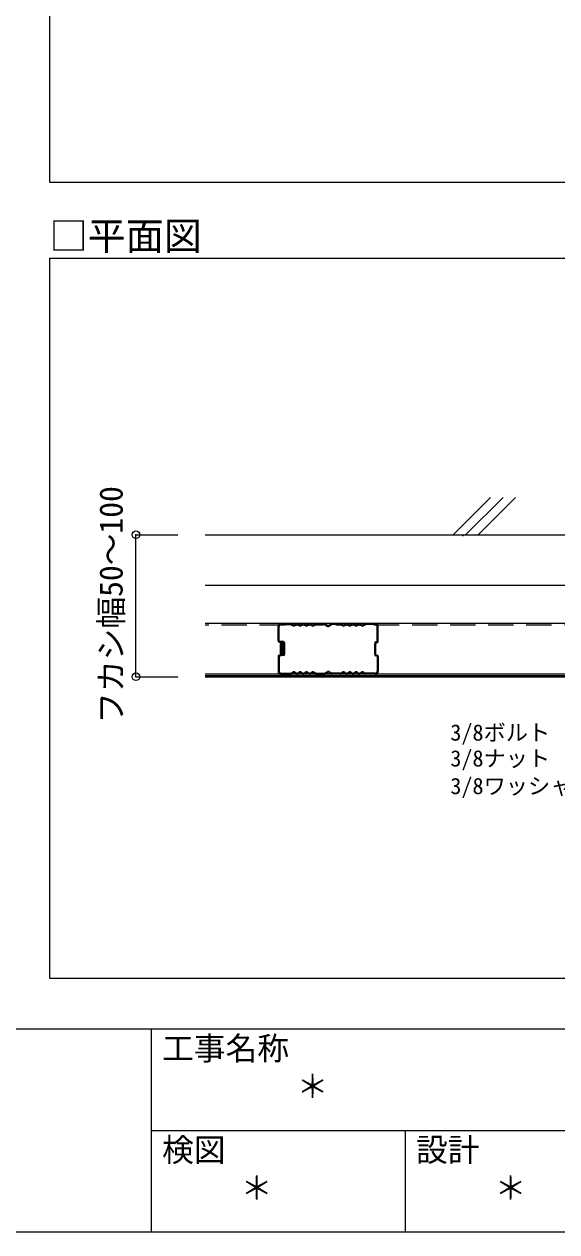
# Model space of a CAD drawing. Units: millimetres on the paper, enlarged 8 times, with parts at other scales. Extents: x -1560 to 1560, y -1077 to 1060.
# Drawn here: x 0 to 336, y -1060 to -298 of the extents above; entities that cross this region are included whole.
import ezdxf
from ezdxf.enums import TextEntityAlignment as Align

# ---------------------------------------------------------------- set-up
doc = ezdxf.new("R2010")
doc.units = ezdxf.units.MM
doc.header["$LTSCALE"] = 8
doc.header["$PDMODE"] = 32
doc.header["$PDSIZE"] = 4.8
doc.linetypes.add('DASHED2', pattern=[3, 2, -1])
for name, color, linetype, lineweight in [('3-1_吊り材', 7, 'Continuous', 18), ('3-4_ブレース・補強材', 4, 'Continuous', 9), ('3-5_寸法', 4, 'Continuous', 9), ('3-6_文字', 7, 'Continuous', 18), ('F-3_野縁', 3, 'Continuous', 18)]:
    doc.layers.add(name, color=color, linetype=linetype, lineweight=lineweight)
doc.layers.add('F-6_文字', color=7, linetype='Continuous')
doc.styles.add('ＭＳ ゴシック', font='')
doc.styles.get('ＭＳ ゴシック').set_extended_font_data('MS Gothic')

msp = doc.modelspace()

# ---------------------------------------------------------------- linework, layer by layer
at = {"layer": '3-1_吊り材'}
for p, q in [((113.956, -620.341), (753.956, -620.341)), ((753.956, -652.341), (113.956, -652.341)), ((763.414, -676.341), (113.956, -676.341)), ((161.876, -676.372), (167.956, -676.372)), ((161.876, -677.06), (167.956, -677.06)), ((168.03, -677.078), (169.565, -677.876)), ((168.347, -676.468), (169.882, -677.266)), ((170.03, -677.266), (171.565, -676.468)), ((170.347, -677.876), (171.882, -677.078)), ((172.03, -677.078), (173.565, -677.876)), ((172.347, -676.468), (173.882, -677.266)), ((174.03, -677.266), (175.565, -676.468)), ((174.347, -677.876), (175.882, -677.078)), ((176.03, -677.078), (177.565, -677.876)), ((176.347, -676.468), (177.882, -677.266)), ((178.03, -677.266), (179.565, -676.468)), ((178.347, -677.876), (179.882, -677.078)), ((180.03, -677.078), (181.565, -677.876)), ((180.347, -676.468), (181.882, -677.266)), ((182.03, -677.266), (183.565, -676.468)), ((182.347, -677.876), (183.882, -677.078)), ((183.956, -676.372), (189.156, -676.372)), ((183.956, -677.06), (189.156, -677.06)), ((189.236, -677.082), (191.131, -678.178)), ((189.581, -676.486), (191.476, -677.583)), ((191.636, -677.583), (193.531, -676.486)), ((193.876, -677.082), (191.981, -678.178)), ((199.156, -676.372), (193.956, -676.372)), ((199.156, -677.06), (193.956, -677.06)), ((199.23, -677.078), (200.765, -677.876)), ((199.547, -676.468), (201.082, -677.266)), ((201.23, -677.266), (202.765, -676.468)), ((201.547, -677.876), (203.082, -677.078)), ((203.23, -677.078), (204.765, -677.876)), ((203.547, -676.468), (205.082, -677.266)), ((205.23, -677.266), (206.765, -676.468)), ((205.547, -677.876), (207.082, -677.078)), ((207.23, -677.078), (208.765, -677.876)), ((207.547, -676.468), (209.082, -677.266)), ((209.23, -677.266), (210.765, -676.468)), ((209.547, -677.876), (211.082, -677.078)), ((211.23, -677.078), (212.765, -677.876)), ((211.547, -676.468), (213.082, -677.266)), ((213.23, -677.266), (214.765, -676.468)), ((213.547, -677.876), (215.082, -677.078)), ((221.236, -676.372), (215.156, -676.372)), ((221.236, -677.06), (215.156, -677.06)), ((159.956, -687.068), (159.956, -678.292)), ((160.644, -687.068), (160.644, -678.292)), ((222.468, -687.498), (222.468, -678.292)), ((223.156, -687.498), (223.156, -678.292)), ((161.124, -687.548), (162.588, -687.548)), ((161.124, -688.236), (162.588, -688.236)), ((161.556, -695.858), (161.556, -689.268)), ((162.244, -689.26), (162.932, -689.26)), ((162.244, -695.858), (162.244, -689.268)), ((162.932, -695.468), (162.932, -689.268)), ((164.308, -695.476), (164.308, -689.268)), ((220.868, -695.85), (220.868, -688.894)), ((222.274, -687.758), (221.552, -687.975)), ((221.556, -695.85), (221.556, -688.894)), ((221.75, -688.634), (222.472, -688.417)), ((159.956, -697.254), (159.956, -706.452)), ((160.64, -696.335), (161.362, -696.118)), ((160.644, -697.254), (160.644, -706.452)), ((161.56, -696.777), (160.838, -696.994)), ((222.274, -696.986), (221.552, -696.769)), ((221.75, -696.11), (222.472, -696.327)), ((222.468, -697.246), (222.468, -706.452)), ((223.156, -697.246), (223.156, -706.452)), ((161.876, -707.684), (167.956, -707.684)), ((168.03, -707.666), (169.565, -706.868)), ((168.347, -708.276), (169.882, -707.478)), ((170.03, -707.478), (171.565, -708.276)), ((170.347, -706.868), (171.882, -707.666)), ((172.03, -707.666), (173.565, -706.868)), ((172.347, -708.276), (173.882, -707.478)), ((174.03, -707.478), (175.565, -708.276)), ((174.347, -706.868), (175.882, -707.666)), ((176.03, -707.666), (177.565, -706.868)), ((176.347, -708.276), (177.882, -707.478)), ((178.03, -707.478), (179.565, -708.276)), ((178.347, -706.868), (179.882, -707.666)), ((180.03, -707.666), (181.565, -706.868)), ((180.347, -708.276), (181.882, -707.478)), ((182.03, -707.478), (183.565, -708.276)), ((182.347, -706.868), (183.882, -707.666)), ((183.956, -707.684), (189.156, -707.684)), ((189.236, -707.663), (191.131, -706.566)), ((189.581, -708.258), (191.476, -707.162)), ((191.636, -707.162), (193.531, -708.258)), ((193.876, -707.663), (191.981, -706.566)), ((199.156, -707.684), (193.956, -707.684)), ((199.23, -707.666), (200.765, -706.868)), ((199.547, -708.276), (201.082, -707.478)), ((201.23, -707.478), (202.765, -708.276)), ((201.547, -706.868), (203.082, -707.666)), ((203.23, -707.666), (204.765, -706.868)), ((203.547, -708.276), (205.082, -707.478)), ((205.23, -707.478), (206.765, -708.276)), ((205.547, -706.868), (207.082, -707.666)), ((207.23, -707.666), (208.765, -706.868)), ((207.547, -708.276), (209.082, -707.478)), ((209.23, -707.478), (210.765, -708.276)), ((209.547, -706.868), (211.082, -707.666)), ((211.23, -707.666), (212.765, -706.868)), ((211.547, -708.276), (213.082, -707.478)), ((213.23, -707.478), (214.765, -708.276)), ((213.547, -706.868), (215.082, -707.666)), ((221.236, -707.684), (215.156, -707.684)), ((161.876, -708.372), (167.956, -708.372)), ((183.956, -708.372), (189.156, -708.372)), ((199.156, -708.372), (193.956, -708.372)), ((221.236, -708.372), (215.156, -708.372))]:
    msp.add_line(p, q, dxfattribs=at)
msp.add_lwpolyline([(162.932, -695.468), (163.62, -695.468), (163.62, -689.268)], dxfattribs=at)
for centre, radius, start, end in [((161.876, -678.292), 1.92, 90, 180), ((161.876, -678.292), 1.232, 90, 180), ((167.956, -677.22), 0.848, 62.52154, 90), ((167.956, -677.22), 0.16, 62.52154, 90), ((169.956, -677.124), 0.848, 242.52154, 297.47846), ((169.956, -677.124), 0.16, 242.52154, 297.47846), ((171.956, -677.22), 0.848, 90, 117.47846), ((171.956, -677.22), 0.16, 90, 117.47846), ((171.956, -677.22), 0.848, 62.52154, 90), ((171.956, -677.22), 0.16, 62.52154, 90), ((173.956, -677.124), 0.848, 242.52154, 297.47846), ((173.956, -677.124), 0.16, 242.52154, 297.47846), ((175.956, -677.22), 0.848, 90, 117.47846), ((175.956, -677.22), 0.16, 90, 117.47846), ((175.956, -677.22), 0.848, 62.52154, 90), ((175.956, -677.22), 0.16, 62.52154, 90), ((177.956, -677.124), 0.848, 242.52154, 297.47846), ((177.956, -677.124), 0.16, 242.52154, 297.47846), ((179.956, -677.22), 0.848, 90, 117.47846), ((179.956, -677.22), 0.16, 90, 117.47846), ((179.956, -677.22), 0.848, 62.52154, 90), ((179.956, -677.22), 0.16, 62.52154, 90), ((181.956, -677.124), 0.848, 242.52154, 297.47846), ((181.956, -677.124), 0.16, 242.52154, 297.47846), ((183.956, -677.22), 0.848, 90, 117.47846), ((183.956, -677.22), 0.16, 90, 117.47846), ((189.156, -677.22), 0.848, 59.94794, 90), ((189.156, -677.22), 0.16, 59.94794, 90), ((191.556, -677.444), 0.16, 239.94794, 300.05206), ((193.956, -677.22), 0.848, 90, 120.05206), ((193.956, -677.22), 0.16, 90, 120.05206), ((199.156, -677.22), 0.848, 62.52154, 90), ((199.156, -677.22), 0.16, 62.52154, 90), ((201.156, -677.124), 0.848, 242.52154, 297.47846), ((201.156, -677.124), 0.16, 242.52154, 297.47846), ((203.156, -677.22), 0.848, 90, 117.47846), ((203.156, -677.22), 0.16, 90, 117.47846), ((203.156, -677.22), 0.848, 62.52154, 90), ((203.156, -677.22), 0.16, 62.52154, 90), ((205.156, -677.124), 0.848, 242.52154, 297.47846), ((205.156, -677.124), 0.16, 242.52154, 297.47846), ((207.156, -677.22), 0.848, 90, 117.47846), ((207.156, -677.22), 0.16, 90, 117.47846), ((207.156, -677.22), 0.848, 62.52154, 90), ((207.156, -677.22), 0.16, 62.52154, 90), ((209.156, -677.124), 0.848, 242.52154, 297.47846), ((209.156, -677.124), 0.16, 242.52154, 297.47846), ((211.156, -677.22), 0.848, 90, 117.47846), ((211.156, -677.22), 0.16, 90, 117.47846), ((211.156, -677.22), 0.848, 62.52154, 90), ((211.156, -677.22), 0.16, 62.52154, 90), ((213.156, -677.124), 0.848, 242.52154, 297.47846), ((213.156, -677.124), 0.16, 242.52154, 297.47846), ((215.156, -677.22), 0.848, 90, 117.47846), ((215.156, -677.22), 0.16, 90, 117.47846), ((221.236, -678.292), 1.92, 0, 90), ((221.236, -678.292), 1.232, 0, 90), ((191.556, -677.444), 0.848, 239.94794, 300.05206), ((161.124, -687.068), 1.168, 180, 270), ((161.124, -687.068), 0.48, 180, 270), ((162.588, -689.268), 1.032, 90, 180), ((162.588, -689.268), 0.344, 90, 180), ((162.588, -689.268), 1.72, 0, 90), ((162.588, -689.268), 1.032, 0, 90), ((162.588, -689.268), 0.344, 0, 90), ((221.828, -688.894), 0.96, 106.7, 180), ((221.828, -688.894), 0.272, 106.7, 180), ((222.196, -687.498), 0.272, 286.7, 0), ((222.196, -687.498), 0.96, 286.7, 0), ((160.916, -697.254), 0.96, 106.7, 180), ((160.916, -697.254), 0.272, 106.7, 180), ((161.284, -695.858), 0.272, 286.7, 0), ((161.284, -695.858), 0.96, 286.7, 360), ((163.276, -695.476), 1.032, 180, 270), ((163.276, -695.468), 0.344, 180, 270), ((163.276, -695.468), 0.344, 270, 0), ((163.276, -695.476), 1.032, 270, 0), ((221.828, -695.85), 0.96, 180, 253.3), ((221.828, -695.85), 0.272, 180, 253.3), ((222.196, -697.246), 0.272, 0, 73.3), ((222.196, -697.246), 0.96, 0, 73.3), ((161.876, -706.452), 1.92, 180, 270), ((161.876, -706.452), 1.232, 180, 270), ((167.956, -707.524), 0.16, 270, 297.47846), ((167.956, -707.524), 0.848, 270, 297.47846), ((169.956, -707.62), 0.848, 62.52154, 117.47846), ((169.956, -707.62), 0.16, 62.52154, 117.47846), ((171.956, -707.524), 0.848, 242.52154, 270), ((171.956, -707.524), 0.16, 242.52154, 270), ((171.956, -707.524), 0.16, 270, 297.47846), ((171.956, -707.524), 0.848, 270, 297.47846), ((173.956, -707.62), 0.848, 62.52154, 117.47846), ((173.956, -707.62), 0.16, 62.52154, 117.47846), ((175.956, -707.524), 0.848, 242.52154, 270), ((175.956, -707.524), 0.16, 242.52154, 270), ((175.956, -707.524), 0.16, 270, 297.47846), ((175.956, -707.524), 0.848, 270, 297.47846), ((177.956, -707.62), 0.848, 62.52154, 117.47846), ((177.956, -707.62), 0.16, 62.52154, 117.47846), ((179.956, -707.524), 0.848, 242.52154, 270), ((179.956, -707.524), 0.16, 242.52154, 270), ((179.956, -707.524), 0.16, 270, 297.47846), ((179.956, -707.524), 0.848, 270, 297.47846), ((181.956, -707.62), 0.848, 62.52154, 117.47846), ((181.956, -707.62), 0.16, 62.52154, 117.47846), ((183.956, -707.524), 0.848, 242.52154, 270), ((183.956, -707.524), 0.16, 242.52154, 270), ((189.156, -707.524), 0.16, 270, 300.05206), ((189.156, -707.524), 0.848, 270, 300.05206), ((191.556, -707.3), 0.848, 59.94794, 120.05206), ((191.556, -707.3), 0.16, 59.94794, 120.05206), ((193.956, -707.524), 0.848, 239.94794, 270), ((193.956, -707.524), 0.16, 239.94794, 270), ((199.156, -707.524), 0.16, 270, 297.47846), ((199.156, -707.524), 0.848, 270, 297.47846), ((201.156, -707.62), 0.848, 62.52154, 117.47846), ((201.156, -707.62), 0.16, 62.52154, 117.47846), ((203.156, -707.524), 0.848, 242.52154, 270), ((203.156, -707.524), 0.16, 242.52154, 270), ((203.156, -707.524), 0.16, 270, 297.47846), ((203.156, -707.524), 0.848, 270, 297.47846), ((205.156, -707.62), 0.848, 62.52154, 117.47846), ((205.156, -707.62), 0.16, 62.52154, 117.47846), ((207.156, -707.524), 0.848, 242.52154, 270), ((207.156, -707.524), 0.16, 242.52154, 270), ((207.156, -707.524), 0.16, 270, 297.47846), ((207.156, -707.524), 0.848, 270, 297.47846), ((209.156, -707.62), 0.848, 62.52154, 117.47846), ((209.156, -707.62), 0.16, 62.52154, 117.47846), ((211.156, -707.524), 0.848, 242.52154, 270), ((211.156, -707.524), 0.16, 242.52154, 270), ((211.156, -707.524), 0.16, 270, 297.47846), ((211.156, -707.524), 0.848, 270, 297.47846), ((213.156, -707.62), 0.848, 62.52154, 117.47846), ((213.156, -707.62), 0.16, 62.52154, 117.47846), ((215.156, -707.524), 0.848, 242.52154, 270), ((215.156, -707.524), 0.16, 242.52154, 270), ((221.236, -706.452), 1.92, 270, 0), ((221.236, -706.452), 1.232, 270, 0)]:
    msp.add_arc(centre, radius, start, end, dxfattribs=at)
at = {"layer": '3-4_ブレース・補強材'}
for p, q in [((293.805, -596.781), (270.245, -620.341)), ((301.725, -596.781), (278.165, -620.341)), ((309.645, -596.781), (286.085, -620.341)), ((276.139, -621.278), (277.076, -620.341)), ((737.845, -708.372), (113.956, -708.372)), ((738.805, -709.332), (113.956, -709.332)), ((113.956, -709.941), (739.414, -709.941))]:
    msp.add_line(p, q, dxfattribs=at)
at = {"layer": '3-4_ブレース・補強材', "linetype": 'DASHED2'}
msp.add_line((764.374, -677.301), (113.956, -677.301), dxfattribs=at)
at = {"layer": '3-5_寸法'}
for p, q in [((70.458, -620.341), (96.828, -620.341)), ((70.458, -709.941), (70.458, -620.341)), ((70.458, -709.941), (96.828, -709.941))]:
    msp.add_line(p, q, dxfattribs=at)
at = {"layer": '3-5_寸法', "color": 7}
for p in [(70.458, -620.341), (70.458, -709.941)]:
    msp.add_point(p, dxfattribs=at)
at = {"layer": 'F-3_野縁'}
for p, q in [((16, 1012), (16, -398)), ((16, -398), (1528, -398)), ((16, -446), (1528, -446)), ((16, -446), (16, -900)), ((16, -900), (1528, -900)), ((-1560, -932), (1560, -932)), ((80, -932), (80, -1060)), ((-1560, -1060), (1560, -1060))]:
    msp.add_line(p, q, dxfattribs=at)
at = {"layer": 'F-3_野縁', "color": 7}
for p, q in [((80, -996), (1560, -996)), ((240, -996), (240, -1060))]:
    msp.add_line(p, q, dxfattribs=at)

# ---------------------------------------------------------------- texts
at = {"layer": '3-5_寸法', "color": 7, "style": 'ＭＳ ゴシック'}
msp.add_text('フカシ幅50～100', height=14.66, rotation=90, dxfattribs=at).set_placement((66.458, -739.538), align=Align.BOTTOM_LEFT)
at = {"layer": '3-6_文字', "style": 'ＭＳ ゴシック'}
for s, p in [('3/8ボルト', (268.517, -753.285)), ('3/8ナット', (268.517, -769.587)), ('3/8ワッシャー', (268.517, -787.017))]:
    msp.add_text(s, height=10.26, dxfattribs=at).set_placement(p, align=Align.BOTTOM_LEFT)
at = {"layer": 'F-6_文字', "style": 'ＭＳ ゴシック'}
for s, height, p in [('□平面図', 17.6, (16, -446)), ('工事名称', 14.66, (86.903, -956)), ('＊', 14.66, (171.703, -980)), ('検図', 14.66, (86.903, -1020)), ('設計', 14.66, (246.903, -1020)), ('＊', 14.66, (136.503, -1044)), ('＊', 14.66, (296.503, -1044))]:
    msp.add_text(s, height=height, dxfattribs=at).set_placement(p, align=Align.BOTTOM_LEFT)

doc.saveas('drawing.dxf')
